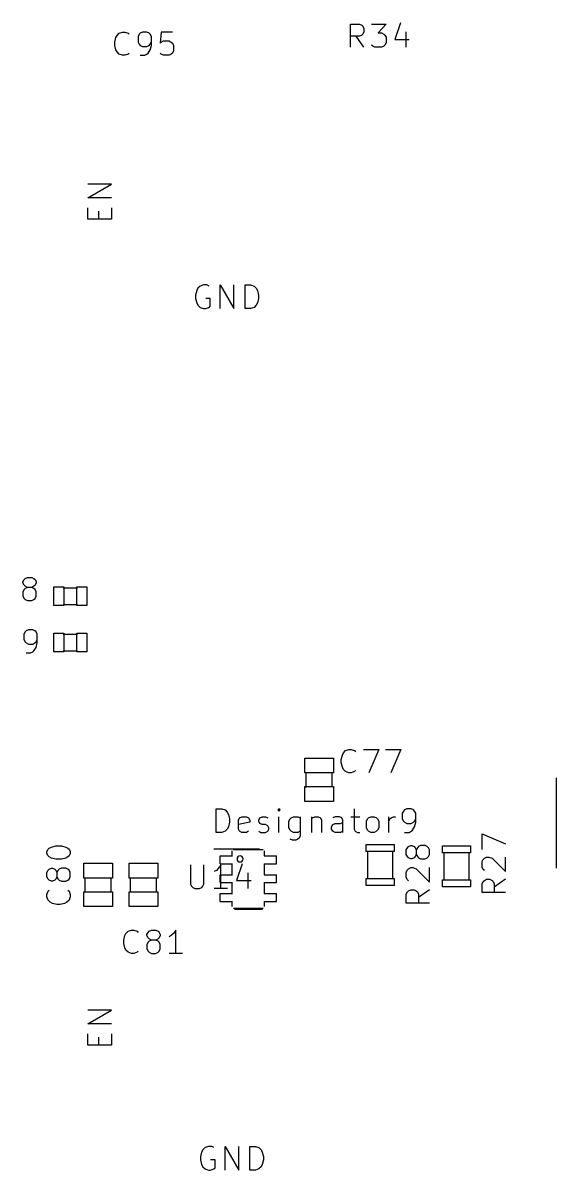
# Model space of a CAD drawing. Header units: millimetres. Extents: x 0 to 280, y -704 to 300.
# Drawn here: x 103 to 130, y 165.1 to 223.2 of the extents above; entities that cross this region are included whole.
import ezdxf

# ---------------------------------------------------------------- set-up
doc = ezdxf.new("R2010")
doc.units = ezdxf.units.MM
doc.layers.add('F.Fab', color=9, linetype='CONTINUOUS', true_color=0xafafaf)
doc.layers.add('F.Silkscreen', color=41, linetype='CONTINUOUS', true_color=0xf2eda1)

msp = doc.modelspace()

# ---------------------------------------------------------------- linework, layer by layer
at = {"layer": 'F.Fab', "linetype": 'CONTINUOUS'}
for p, q in [((106.301544, 214.313388), (107.497544, 214.996817)), ((107.497544, 214.996817), (106.301544, 214.996817)), ((107.497544, 214.313388), (106.301544, 214.313388)), ((106.301544, 213.231293), (106.301544, 213.800817)), ((106.871068, 213.231293), (106.871068, 213.62996)), ((107.497544, 213.800817), (107.497544, 213.231293)), ((107.497544, 213.231293), (106.301544, 213.231293)), ((111.992246, 209.841503), (111.878341, 209.727598)), ((112.163103, 209.898455), (111.992246, 209.841503)), ((112.33396, 209.898455), (112.163103, 209.898455)), ((112.447865, 209.841503), (112.33396, 209.898455)), ((113.017388, 208.702455), (113.017388, 209.898455)), ((113.017388, 209.898455), (113.700817, 208.702455)), ((113.700817, 208.702455), (113.700817, 209.898455)), ((114.27034, 208.702455), (114.27034, 209.898455)), ((114.27034, 209.898455), (114.555102, 209.898455)), ((114.555102, 209.898455), (114.725959, 209.841503)), ((114.725959, 209.841503), (114.839864, 209.727598)), ((111.821388, 209.613693), (111.764436, 209.385884)), ((111.764436, 209.385884), (111.764436, 209.215027)), ((111.878341, 209.727598), (111.821388, 209.613693)), ((114.839864, 209.727598), (114.896817, 209.613693)), ((114.896817, 209.613693), (114.953769, 209.385884)), ((114.953769, 209.385884), (114.953769, 209.215027)), ((111.764436, 209.215027), (111.821388, 208.987217)), ((111.821388, 208.987217), (111.878341, 208.873312)), ((111.878341, 208.873312), (111.992246, 208.759408)), ((111.992246, 208.759408), (112.163103, 208.702455)), ((112.163103, 208.702455), (112.277007, 208.702455)), ((112.504817, 209.215027), (112.277007, 209.215027)), ((112.277007, 208.702455), (112.447865, 208.759408)), ((112.447865, 208.759408), (112.504817, 208.81636)), ((112.504817, 208.81636), (112.504817, 209.215027)), ((114.555102, 208.702455), (114.27034, 208.702455)), ((114.725959, 208.759408), (114.555102, 208.702455)), ((114.839864, 208.873312), (114.725959, 208.759408)), ((114.896817, 208.987217), (114.839864, 208.873312)), ((114.953769, 209.215027), (114.896817, 208.987217)), ((104.5818, 193.6501), (104.5818, 194.6001)), ((104.5818, 194.6001), (105.0819, 194.6001)), ((105.064, 194.552), (105.776, 194.552)), ((105.0819, 194.6001), (105.0819, 193.6501)), ((105.7502, 193.6501), (105.7502, 194.6001)), ((105.7502, 194.6001), (106.2503, 194.6001)), ((106.2503, 194.6001), (106.2503, 193.6501)), ((105.0819, 193.6501), (104.5818, 193.6501)), ((105.064, 193.701), (105.776, 193.701)), ((106.2503, 193.6501), (105.7502, 193.6501)), ((104.5818, 191.3001), (104.5818, 192.2501)), ((104.5818, 192.2501), (105.0819, 192.2501)), ((105.064, 192.202), (105.776, 192.202)), ((105.0819, 192.2501), (105.0819, 191.3001)), ((105.7502, 191.3001), (105.7502, 192.2501)), ((105.7502, 192.2501), (106.2503, 192.2501)), ((106.2503, 192.2501), (106.2503, 191.3001)), ((105.0819, 191.3001), (104.5818, 191.3001)), ((105.064, 191.351), (105.776, 191.351)), ((106.2503, 191.3001), (105.7502, 191.3001)), ((117.3038, 185.1756), (117.3038, 185.9257)), ((117.3038, 185.9257), (118.7539, 185.9257)), ((118.7539, 185.9257), (118.7539, 185.1756)), ((118.7539, 185.1756), (117.3038, 185.1756)), ((117.37, 184.439), (117.37, 185.201)), ((118.69, 184.464), (118.69, 185.201)), ((117.3038, 183.7278), (117.3038, 184.4779)), ((117.3038, 184.4779), (118.7539, 184.4779)), ((118.7539, 184.4779), (118.7539, 183.7278)), ((118.7539, 183.7278), (117.3038, 183.7278)), ((120.4088, 181.1958), (120.4088, 181.5514)), ((120.4088, 181.5514), (121.8312, 181.5514)), ((121.8312, 181.5514), (121.8312, 181.1958)), ((124.2688, 181.1258), (124.2688, 181.4814)), ((124.2688, 181.4814), (125.6912, 181.4814)), ((125.6912, 181.4814), (125.6912, 181.1258)), ((113.0022, 180.9684), (113.6118, 180.9684)), ((113.0022, 180.562), (113.0022, 180.9684)), ((113.6118, 180.9684), (113.6118, 181.2224)), ((113.6118, 180.9684), (113.6372, 180.9684)), ((113.688, 181.2986), (115.1866, 181.2986)), ((115.2374, 180.9684), (115.2628, 180.9684)), ((115.2628, 180.9684), (115.2628, 181.2224)), ((115.2628, 180.9684), (115.8724, 180.9684)), ((115.8724, 180.562), (115.8724, 180.9684)), ((121.8312, 181.1958), (120.4088, 181.1958)), ((120.485, 179.7988), (120.485, 181.2212)), ((121.755, 179.7988), (121.755, 181.2212)), ((125.6912, 181.1258), (124.2688, 181.1258)), ((124.345, 181.1512), (124.345, 179.7288)), ((125.615, 181.1512), (125.615, 179.7288)), ((106.1038, 179.8456), (106.1038, 180.5957)), ((106.1038, 180.5957), (107.5539, 180.5957)), ((107.5539, 180.5957), (107.5539, 179.8456)), ((108.4038, 179.8456), (108.4038, 180.5957)), ((108.4038, 180.5957), (109.8539, 180.5957)), ((109.8539, 180.5957), (109.8539, 179.8456)), ((111.505849, 180.513754), (111.505849, 179.543644)), ((112.190633, 179.543644), (112.190633, 180.513754)), ((112.818352, 180.228428), (112.704221, 180.171362)), ((112.932482, 180.342558), (112.818352, 180.228428)), ((113.046613, 180.513754), (112.932482, 180.342558)), ((113.0022, 180.562), (113.6118, 180.562)), ((113.046613, 179.315382), (113.046613, 180.513754)), ((113.6118, 180.562), (113.6372, 180.562)), ((113.6118, 180.0032), (113.6118, 180.562)), ((114.130855, 180.57082), (113.845528, 179.71484)), ((115.2374, 180.562), (115.2628, 180.562)), ((115.2628, 180.562), (115.8724, 180.562)), ((115.2628, 180.0032), (115.2628, 180.562)), ((107.5539, 179.8456), (106.1038, 179.8456)), ((106.17, 179.109), (106.17, 179.871)), ((107.49, 179.134), (107.49, 179.871)), ((109.8539, 179.8456), (108.4038, 179.8456)), ((108.47, 179.109), (108.47, 179.871)), ((109.79, 179.134), (109.79, 179.871)), ((113.0022, 180.0032), (113.6118, 180.0032)), ((113.0022, 179.6222), (113.0022, 180.0032)), ((113.0022, 179.6222), (113.6118, 179.6222)), ((113.6118, 180.0032), (113.6372, 180.0032)), ((113.6118, 179.6222), (113.6372, 179.6222)), ((113.6118, 179.0634), (113.6118, 179.6222)), ((113.845528, 179.71484), (114.587377, 179.71484)), ((114.416181, 180.114297), (114.416181, 179.315382)), ((115.2374, 180.0032), (115.2628, 180.0032)), ((115.2374, 179.6222), (115.2628, 179.6222)), ((115.2628, 180.0032), (115.8724, 180.0032)), ((115.2628, 179.6222), (115.8724, 179.6222)), ((115.2628, 179.0634), (115.2628, 179.6222)), ((115.8724, 179.6222), (115.8724, 180.0032)), ((120.4088, 179.4686), (120.4088, 179.8242)), ((120.4088, 179.8242), (121.8312, 179.8242)), ((121.8312, 179.8242), (121.8312, 179.4686)), ((124.2688, 179.3986), (124.2688, 179.7542)), ((124.2688, 179.7542), (125.6912, 179.7542)), ((125.6912, 179.7542), (125.6912, 179.3986)), ((106.1038, 178.3978), (106.1038, 179.1479)), ((106.1038, 179.1479), (107.5539, 179.1479)), ((107.5539, 179.1479), (107.5539, 178.3978)), ((108.4038, 178.3978), (108.4038, 179.1479)), ((108.4038, 179.1479), (109.8539, 179.1479)), ((109.8539, 179.1479), (109.8539, 178.3978)), ((111.505849, 179.543644), (111.562915, 179.429513)), ((111.562915, 179.429513), (111.61998, 179.372448)), ((111.61998, 179.372448), (111.734111, 179.315382)), ((111.734111, 179.315382), (111.962372, 179.315382)), ((111.962372, 179.315382), (112.076503, 179.372448)), ((112.076503, 179.372448), (112.133568, 179.429513)), ((112.133568, 179.429513), (112.190633, 179.543644)), ((113.389005, 179.315382), (112.704221, 179.315382)), ((113.0022, 179.0634), (113.6118, 179.0634)), ((113.0022, 178.657), (113.0022, 179.0634)), ((113.6118, 179.0634), (113.6372, 179.0634)), ((115.2374, 179.0634), (115.2628, 179.0634)), ((115.2628, 179.0634), (115.8724, 179.0634)), ((115.8724, 178.657), (115.8724, 179.0634)), ((121.8312, 179.4686), (120.4088, 179.4686)), ((125.6912, 179.3986), (124.2688, 179.3986)), ((113.0022, 178.657), (113.6118, 178.657)), ((113.6118, 178.657), (113.6372, 178.657)), ((113.6118, 178.403), (113.6118, 178.657)), ((115.2374, 178.657), (115.2628, 178.657)), ((115.2628, 178.657), (115.8724, 178.657)), ((115.2628, 178.403), (115.2628, 178.657)), ((107.5539, 178.3978), (106.1038, 178.3978)), ((109.8539, 178.3978), (108.4038, 178.3978)), ((113.688, 178.3268), (115.1866, 178.3268)), ((106.301544, 172.463388), (107.497544, 173.146817)), ((107.497544, 173.146817), (106.301544, 173.146817)), ((107.497544, 172.463388), (106.301544, 172.463388)), ((106.301544, 171.381293), (106.301544, 171.950817)), ((106.871068, 171.381293), (106.871068, 171.77996)), ((107.497544, 171.950817), (107.497544, 171.381293)), ((107.497544, 171.381293), (106.301544, 171.381293)), ((112.413103, 166.248455), (112.242246, 166.191503)), ((112.58396, 166.248455), (112.413103, 166.248455)), ((112.697865, 166.191503), (112.58396, 166.248455)), ((113.267388, 165.052455), (113.267388, 166.248455)), ((113.267388, 166.248455), (113.950817, 165.052455)), ((113.950817, 165.052455), (113.950817, 166.248455)), ((114.52034, 165.052455), (114.52034, 166.248455)), ((114.52034, 166.248455), (114.805102, 166.248455)), ((114.805102, 166.248455), (114.975959, 166.191503)), ((112.071388, 165.963693), (112.014436, 165.735884)), ((112.014436, 165.735884), (112.014436, 165.565027)), ((112.128341, 166.077598), (112.071388, 165.963693)), ((112.242246, 166.191503), (112.128341, 166.077598)), ((114.975959, 166.191503), (115.089864, 166.077598)), ((115.089864, 166.077598), (115.146817, 165.963693)), ((115.146817, 165.963693), (115.203769, 165.735884)), ((115.203769, 165.735884), (115.203769, 165.565027)), ((112.014436, 165.565027), (112.071388, 165.337217)), ((112.071388, 165.337217), (112.128341, 165.223312)), ((112.128341, 165.223312), (112.242246, 165.109408)), ((112.242246, 165.109408), (112.413103, 165.052455)), ((112.754817, 165.565027), (112.527007, 165.565027)), ((112.527007, 165.052455), (112.697865, 165.109408)), ((112.697865, 165.109408), (112.754817, 165.16636)), ((112.754817, 165.16636), (112.754817, 165.565027)), ((114.975959, 165.109408), (114.805102, 165.052455)), ((115.089864, 165.223312), (114.975959, 165.109408)), ((115.146817, 165.337217), (115.089864, 165.223312)), ((115.203769, 165.565027), (115.146817, 165.337217)), ((112.413103, 165.052455), (112.527007, 165.052455)), ((114.805102, 165.052455), (114.52034, 165.052455))]:
    msp.add_line(p, q, dxfattribs=at)
at = {"layer": 'F.Fab'}
for start, end in [(0, 180), (-180, 0)]:
    msp.add_arc((114.0182, 180.816), 0.1524, start, end, dxfattribs=at)
at = {"layer": 'F.Silkscreen', "linetype": 'CONTINUOUS'}
for p, q in [((107.787122, 222.54076), (107.899173, 222.65281)), ((107.899173, 222.65281), (108.067248, 222.708835)), ((108.067248, 222.708835), (108.179298, 222.708835)), ((108.179298, 222.708835), (108.347374, 222.65281)), ((108.347374, 222.65281), (108.403399, 222.596785)), ((108.907625, 222.596785), (108.8516, 222.484735)), ((108.96365, 222.65281), (108.907625, 222.596785)), ((109.075701, 222.708835), (108.96365, 222.65281)), ((109.299801, 222.708835), (109.075701, 222.708835)), ((109.411852, 222.65281), (109.299801, 222.708835)), ((109.467877, 222.596785), (109.411852, 222.65281)), ((109.523902, 222.484735), (109.467877, 222.596785)), ((110.028128, 222.708835), (109.972103, 222.148584)), ((110.58838, 222.708835), (110.028128, 222.708835)), ((119.621619, 221.938844), (119.621619, 223.115372)), ((119.621619, 223.115372), (120.06982, 223.115372)), ((120.06982, 223.115372), (120.181871, 223.059347)), ((120.181871, 223.059347), (120.237896, 223.003322)), ((120.237896, 222.611146), (120.181871, 222.555121)), ((120.237896, 223.003322), (120.293921, 222.891272)), ((120.293921, 222.723196), (120.237896, 222.611146)), ((120.293921, 222.891272), (120.293921, 222.723196)), ((120.686097, 223.115372), (121.414424, 223.115372)), ((121.414424, 223.115372), (121.022248, 222.667171)), ((121.022248, 222.667171), (121.190323, 222.667171)), ((121.190323, 222.667171), (121.302374, 222.611146)), ((121.302374, 222.611146), (121.358399, 222.555121)), ((122.142751, 223.171398), (121.862625, 222.33102)), ((122.422877, 222.723196), (122.422877, 221.938844)), ((107.675072, 222.204609), (107.731097, 222.42871)), ((107.675072, 222.036534), (107.675072, 222.204609)), ((107.731097, 221.812433), (107.675072, 222.036534)), ((107.731097, 222.42871), (107.787122, 222.54076)), ((108.8516, 222.484735), (108.8516, 222.204609)), ((108.8516, 222.204609), (108.907625, 222.092559)), ((108.907625, 222.092559), (108.96365, 222.036534)), ((108.96365, 222.036534), (109.075701, 221.980509)), ((109.299801, 221.980509), (109.411852, 222.036534)), ((109.411852, 222.036534), (109.467877, 222.092559)), ((109.467877, 222.092559), (109.523902, 222.204609)), ((109.467877, 221.812433), (109.523902, 222.036534)), ((109.523902, 222.036534), (109.523902, 222.484735)), ((109.972103, 222.148584), (110.028128, 222.204609)), ((110.028128, 222.204609), (110.140179, 222.260634)), ((110.140179, 222.260634), (110.420304, 222.260634)), ((110.420304, 222.260634), (110.532355, 222.204609)), ((110.532355, 222.204609), (110.58838, 222.148584)), ((110.58838, 222.148584), (110.644405, 222.036534)), ((110.644405, 222.036534), (110.644405, 221.756408)), ((120.06982, 222.499096), (119.621619, 222.499096)), ((120.293921, 221.938844), (119.901745, 222.499096)), ((120.181871, 222.555121), (120.06982, 222.499096)), ((120.742122, 221.99487), (120.686097, 222.050895)), ((121.358399, 222.050895), (121.302374, 221.99487)), ((121.358399, 222.555121), (121.414424, 222.443071)), ((121.414424, 222.162945), (121.358399, 222.050895)), ((121.414424, 222.443071), (121.414424, 222.162945)), ((121.862625, 222.33102), (122.590952, 222.33102)), ((107.787122, 221.700383), (107.731097, 221.812433)), ((107.899173, 221.588333), (107.787122, 221.700383)), ((108.067248, 221.532307), (107.899173, 221.588333)), ((108.179298, 221.532307), (108.067248, 221.532307)), ((108.347374, 221.588333), (108.179298, 221.532307)), ((108.403399, 221.644358), (108.347374, 221.588333)), ((108.96365, 221.532307), (109.187751, 221.532307)), ((109.075701, 221.980509), (109.299801, 221.980509)), ((109.187751, 221.532307), (109.299801, 221.588333)), ((109.299801, 221.588333), (109.355826, 221.644358)), ((109.355826, 221.644358), (109.467877, 221.812433)), ((110.028128, 221.588333), (109.972103, 221.644358)), ((110.140179, 221.532307), (110.028128, 221.588333)), ((110.420304, 221.532307), (110.140179, 221.532307)), ((110.532355, 221.588333), (110.420304, 221.532307)), ((110.58838, 221.644358), (110.532355, 221.588333)), ((110.644405, 221.756408), (110.58838, 221.644358)), ((120.854172, 221.938844), (120.742122, 221.99487)), ((121.190323, 221.938844), (120.854172, 221.938844)), ((121.302374, 221.99487), (121.190323, 221.938844)), ((103.017625, 194.856272), (103.07365, 194.968322)), ((103.017625, 194.800247), (103.017625, 194.856272)), ((103.07365, 194.688196), (103.017625, 194.800247)), ((103.07365, 194.968322), (103.129675, 195.024347)), ((103.129675, 195.024347), (103.241726, 195.080372)), ((103.241726, 195.080372), (103.465826, 195.080372)), ((103.465826, 195.080372), (103.577877, 195.024347)), ((103.577877, 195.024347), (103.633902, 194.968322)), ((103.633902, 194.968322), (103.689927, 194.856272)), ((103.689927, 194.800247), (103.633902, 194.688196)), ((103.689927, 194.856272), (103.689927, 194.800247)), ((103.07365, 194.464096), (103.017625, 194.352046)), ((103.017625, 194.352046), (103.017625, 194.127945)), ((103.017625, 194.127945), (103.07365, 194.015895)), ((103.129675, 194.632171), (103.07365, 194.688196)), ((103.129675, 194.520121), (103.07365, 194.464096)), ((103.241726, 194.576146), (103.129675, 194.632171)), ((103.241726, 194.576146), (103.129675, 194.520121)), ((103.465826, 194.576146), (103.241726, 194.576146)), ((103.577877, 194.632171), (103.465826, 194.576146)), ((103.577877, 194.520121), (103.465826, 194.576146)), ((103.633902, 194.688196), (103.577877, 194.632171)), ((103.633902, 194.464096), (103.577877, 194.520121)), ((103.689927, 194.352046), (103.633902, 194.464096)), ((103.633902, 194.015895), (103.689927, 194.127945)), ((103.689927, 194.127945), (103.689927, 194.352046)), ((103.07365, 194.015895), (103.129675, 193.95987)), ((103.129675, 193.95987), (103.241726, 193.903844)), ((103.241726, 193.903844), (103.465826, 193.903844)), ((103.465826, 193.903844), (103.577877, 193.95987)), ((103.577877, 193.95987), (103.633902, 194.015895)), ((103.179675, 192.374347), (103.12365, 192.318322)), ((103.291726, 192.430372), (103.179675, 192.374347)), ((103.515826, 192.430372), (103.291726, 192.430372)), ((103.627877, 192.374347), (103.515826, 192.430372)), ((103.683902, 192.318322), (103.627877, 192.374347)), ((103.12365, 192.318322), (103.067625, 192.206272)), ((103.067625, 192.206272), (103.067625, 191.926146)), ((103.067625, 191.926146), (103.12365, 191.814096)), ((103.12365, 191.814096), (103.179675, 191.758071)), ((103.627877, 191.758071), (103.683902, 191.814096)), ((103.739927, 192.206272), (103.683902, 192.318322)), ((103.683902, 191.814096), (103.739927, 191.926146)), ((103.739927, 191.758071), (103.739927, 192.206272)), ((103.179675, 191.758071), (103.291726, 191.702046)), ((103.179675, 191.253844), (103.403776, 191.253844)), ((103.291726, 191.702046), (103.515826, 191.702046)), ((103.403776, 191.253844), (103.515826, 191.30987)), ((103.515826, 191.702046), (103.627877, 191.758071)), ((103.515826, 191.30987), (103.571851, 191.365895)), ((103.571851, 191.365895), (103.683902, 191.53397)), ((103.683902, 191.53397), (103.739927, 191.758071)), ((119.145072, 185.854609), (119.201097, 186.07871)), ((119.201097, 186.07871), (119.257122, 186.19076)), ((119.257122, 186.19076), (119.369173, 186.30281)), ((119.369173, 186.30281), (119.537248, 186.358835)), ((119.537248, 186.358835), (119.649298, 186.358835)), ((119.649298, 186.358835), (119.817374, 186.30281)), ((119.817374, 186.30281), (119.873399, 186.246785)), ((120.265575, 186.358835), (121.049927, 186.358835)), ((121.049927, 186.358835), (120.545701, 185.182307)), ((121.386078, 186.358835), (122.17043, 186.358835)), ((122.17043, 186.358835), (121.666204, 185.182307)), ((119.145072, 185.686534), (119.145072, 185.854609)), ((119.201097, 185.462433), (119.145072, 185.686534)), ((119.257122, 185.350383), (119.201097, 185.462433)), ((119.369173, 185.238333), (119.257122, 185.350383)), ((119.537248, 185.182307), (119.369173, 185.238333)), ((119.649298, 185.182307), (119.537248, 185.182307)), ((119.817374, 185.238333), (119.649298, 185.182307)), ((119.873399, 185.294358), (119.817374, 185.238333)), ((130.0296, 184.926), (130.0296, 180.354)), ((112.803169, 182.159861), (112.803169, 183.353661)), ((112.803169, 183.353661), (113.087407, 183.353661)), ((113.087407, 183.353661), (113.25795, 183.296813)), ((113.25795, 183.296813), (113.371645, 183.183118)), ((113.371645, 183.183118), (113.428492, 183.069423)), ((115.986636, 183.353661), (115.929788, 183.296813)), ((115.929788, 183.296813), (115.986636, 183.239966)), ((116.043483, 183.296813), (115.986636, 183.353661)), ((115.986636, 183.353661), (115.986636, 183.239966)), ((115.986636, 183.239966), (116.043483, 183.296813)), ((119.795427, 183.353661), (119.795427, 182.330404)), ((122.296722, 183.239966), (122.239874, 183.12627)), ((122.239874, 183.12627), (122.239874, 182.842032)), ((122.353569, 183.296813), (122.296722, 183.239966)), ((122.467264, 183.353661), (122.353569, 183.296813)), ((122.694655, 183.353661), (122.467264, 183.353661)), ((122.80835, 183.296813), (122.694655, 183.353661)), ((122.865198, 183.239966), (122.80835, 183.296813)), ((122.922045, 183.12627), (122.865198, 183.239966)), ((122.922045, 182.671489), (122.922045, 183.12627)), ((113.428492, 183.069423), (113.48534, 182.842032)), ((113.48534, 182.671489), (113.428492, 182.444099)), ((113.48534, 182.842032), (113.48534, 182.671489)), ((113.940121, 182.785185), (113.996969, 182.89888)), ((113.940121, 182.330404), (113.940121, 182.785185)), ((114.508597, 182.671489), (113.940121, 182.557794)), ((113.996969, 182.89888), (114.110664, 182.955728)), ((114.110664, 182.955728), (114.338054, 182.955728)), ((114.338054, 182.955728), (114.45175, 182.89888)), ((114.45175, 182.89888), (114.508597, 182.785185)), ((114.508597, 182.785185), (114.508597, 182.671489)), ((114.963378, 182.785185), (115.020226, 182.89888)), ((114.963378, 182.728337), (114.963378, 182.785185)), ((115.020226, 182.614642), (114.963378, 182.728337)), ((115.020226, 182.89888), (115.133921, 182.955728)), ((115.133921, 182.557794), (115.020226, 182.614642)), ((115.133921, 182.955728), (115.304464, 182.955728)), ((115.304464, 182.557794), (115.133921, 182.557794)), ((115.304464, 182.955728), (115.418159, 182.89888)), ((115.418159, 182.500947), (115.304464, 182.557794)), ((115.475007, 182.387251), (115.418159, 182.500947)), ((115.986636, 182.159861), (115.986636, 182.955728)), ((116.498264, 182.728337), (116.555112, 182.842032)), ((116.498264, 182.387251), (116.498264, 182.728337)), ((116.555112, 182.842032), (116.611959, 182.89888)), ((116.611959, 182.89888), (116.725654, 182.955728)), ((116.725654, 182.955728), (116.953045, 182.955728)), ((116.953045, 182.955728), (117.06674, 182.89888)), ((117.06674, 182.955728), (117.06674, 181.989318)), ((117.635217, 182.955728), (117.635217, 182.159861)), ((117.635217, 182.842032), (117.692064, 182.89888)), ((117.692064, 182.89888), (117.805759, 182.955728)), ((117.805759, 182.955728), (117.976302, 182.955728)), ((117.976302, 182.955728), (118.089998, 182.89888)), ((118.089998, 182.89888), (118.146845, 182.785185)), ((118.146845, 182.785185), (118.146845, 182.159861)), ((118.658474, 182.444099), (118.715322, 182.557794)), ((118.829017, 182.955728), (118.715322, 182.89888)), ((118.715322, 182.557794), (118.829017, 182.614642)), ((119.056407, 182.955728), (118.829017, 182.955728)), ((118.829017, 182.614642), (119.113255, 182.614642)), ((119.170103, 182.89888), (119.056407, 182.955728)), ((119.113255, 182.614642), (119.22695, 182.671489)), ((119.22695, 182.785185), (119.170103, 182.89888)), ((119.22695, 182.159861), (119.22695, 182.785185)), ((119.624884, 182.955728), (120.079665, 182.955728)), ((120.42075, 182.728337), (120.477598, 182.842032)), ((120.42075, 182.387251), (120.42075, 182.728337)), ((120.477598, 182.842032), (120.534445, 182.89888)), ((120.534445, 182.89888), (120.64814, 182.955728)), ((120.64814, 182.955728), (120.818683, 182.955728)), ((120.818683, 182.955728), (120.932379, 182.89888)), ((120.932379, 182.89888), (120.989226, 182.842032)), ((120.989226, 182.842032), (121.046074, 182.728337)), ((121.046074, 182.728337), (121.046074, 182.387251)), ((121.557703, 182.159861), (121.557703, 182.955728)), ((121.557703, 182.728337), (121.61455, 182.842032)), ((121.61455, 182.842032), (121.671398, 182.89888)), ((121.671398, 182.89888), (121.785093, 182.955728)), ((121.785093, 182.955728), (121.898788, 182.955728)), ((122.239874, 182.842032), (122.296722, 182.728337)), ((122.296722, 182.728337), (122.353569, 182.671489)), ((122.353569, 182.671489), (122.467264, 182.614642)), ((122.467264, 182.614642), (122.694655, 182.614642)), ((122.694655, 182.614642), (122.80835, 182.671489)), ((122.80835, 182.671489), (122.865198, 182.728337)), ((122.865198, 182.728337), (122.922045, 182.842032)), ((122.865198, 182.444099), (122.922045, 182.671489)), ((113.087407, 182.159861), (112.803169, 182.159861)), ((113.25795, 182.216709), (113.087407, 182.159861)), ((113.371645, 182.330404), (113.25795, 182.216709)), ((113.428492, 182.444099), (113.371645, 182.330404)), ((113.996969, 182.216709), (113.940121, 182.330404)), ((114.110664, 182.159861), (113.996969, 182.216709)), ((114.338054, 182.159861), (114.110664, 182.159861)), ((114.45175, 182.216709), (114.338054, 182.159861)), ((114.963378, 182.216709), (115.077073, 182.159861)), ((115.077073, 182.159861), (115.304464, 182.159861)), ((115.304464, 182.159861), (115.418159, 182.216709)), ((115.418159, 182.216709), (115.475007, 182.330404)), ((115.475007, 182.330404), (115.475007, 182.387251)), ((116.555112, 182.273556), (116.498264, 182.387251)), ((116.611959, 182.216709), (116.555112, 182.273556)), ((116.725654, 182.159861), (116.611959, 182.216709)), ((116.953045, 182.159861), (116.725654, 182.159861)), ((117.06674, 182.216709), (116.953045, 182.159861)), ((117.06674, 181.989318), (117.009893, 181.875623)), ((118.658474, 182.330404), (118.658474, 182.444099)), ((118.715322, 182.216709), (118.658474, 182.330404)), ((118.829017, 182.159861), (118.715322, 182.216709)), ((119.113255, 182.159861), (118.829017, 182.159861)), ((119.22695, 182.216709), (119.113255, 182.159861)), ((119.795427, 182.330404), (119.852274, 182.216709)), ((119.852274, 182.216709), (119.965969, 182.159861)), ((119.965969, 182.159861), (120.079665, 182.159861)), ((120.477598, 182.273556), (120.42075, 182.387251)), ((120.534445, 182.216709), (120.477598, 182.273556)), ((120.64814, 182.159861), (120.534445, 182.216709)), ((120.818683, 182.159861), (120.64814, 182.159861)), ((120.932379, 182.216709), (120.818683, 182.159861)), ((120.989226, 182.273556), (120.932379, 182.216709)), ((121.046074, 182.387251), (120.989226, 182.273556)), ((122.353569, 182.159861), (122.58096, 182.159861)), ((122.58096, 182.159861), (122.694655, 182.216709)), ((122.694655, 182.216709), (122.751503, 182.273556)), ((122.751503, 182.273556), (122.865198, 182.444099)), ((126.284627, 181.2966), (126.284627, 182.080952)), ((126.284627, 182.080952), (127.461155, 181.576726)), ((104.290652, 181.306851), (104.346677, 181.362877)), ((104.346677, 181.362877), (104.458727, 181.418902)), ((104.458727, 181.418902), (104.682828, 181.474927)), ((104.682828, 181.474927), (104.962954, 181.474927)), ((104.962954, 181.474927), (105.187054, 181.418902)), ((105.187054, 181.418902), (105.299104, 181.362877)), ((105.299104, 181.362877), (105.35513, 181.306851)), ((116.668807, 181.761928), (116.555112, 181.818775)), ((116.83935, 181.761928), (116.668807, 181.761928)), ((116.953045, 181.818775), (116.83935, 181.761928)), ((117.009893, 181.875623), (116.953045, 181.818775)), ((122.441164, 181.270304), (122.497189, 181.382355)), ((122.497189, 181.382355), (122.553214, 181.43838)), ((122.553214, 181.43838), (122.665264, 181.494405)), ((122.665264, 181.494405), (122.721289, 181.494405)), ((122.721289, 181.494405), (122.83334, 181.43838)), ((122.83334, 181.43838), (122.889365, 181.382355)), ((122.889365, 181.382355), (122.94539, 181.270304)), ((123.001415, 181.382355), (122.94539, 181.270304)), ((123.05744, 181.43838), (123.001415, 181.382355)), ((123.169491, 181.494405), (123.05744, 181.43838)), ((123.393591, 181.494405), (123.169491, 181.494405)), ((123.505641, 181.43838), (123.393591, 181.494405)), ((123.561667, 181.382355), (123.505641, 181.43838)), ((123.617692, 181.270304), (123.561667, 181.382355)), ((104.234627, 181.194801), (104.290652, 181.306851)), ((104.234627, 181.082751), (104.234627, 181.194801)), ((104.290652, 180.970701), (104.234627, 181.082751)), ((104.346677, 180.914675), (104.290652, 180.970701)), ((104.458727, 180.85865), (104.346677, 180.914675)), ((104.682828, 180.802625), (104.458727, 180.85865)), ((104.962954, 180.802625), (104.682828, 180.802625)), ((105.187054, 180.85865), (104.962954, 180.802625)), ((105.299104, 180.914675), (105.187054, 180.85865)), ((105.35513, 180.970701), (105.299104, 180.914675)), ((105.35513, 181.306851), (105.411155, 181.194801)), ((105.411155, 181.082751), (105.35513, 180.970701)), ((105.411155, 181.194801), (105.411155, 181.082751)), ((112.6974, 181.324), (115.0088, 181.324)), ((122.441164, 181.046204), (122.441164, 181.270304)), ((122.497189, 180.934153), (122.441164, 181.046204)), ((122.553214, 180.878128), (122.497189, 180.934153)), ((122.665264, 180.822103), (122.553214, 180.878128)), ((122.721289, 180.822103), (122.665264, 180.822103)), ((122.83334, 180.878128), (122.721289, 180.822103)), ((122.889365, 180.934153), (122.83334, 180.878128)), ((122.94539, 181.046204), (122.889365, 180.934153)), ((122.94539, 181.270304), (122.94539, 181.046204)), ((122.94539, 181.046204), (123.001415, 180.934153)), ((123.001415, 180.934153), (123.05744, 180.878128)), ((123.05744, 180.878128), (123.169491, 180.822103)), ((123.169491, 180.822103), (123.393591, 180.822103)), ((123.393591, 180.822103), (123.505641, 180.878128)), ((123.505641, 180.878128), (123.561667, 180.934153)), ((123.561667, 180.934153), (123.617692, 181.046204)), ((123.617692, 181.046204), (123.617692, 181.270304)), ((126.284627, 180.680323), (126.340652, 180.792374)), ((126.340652, 180.792374), (126.396677, 180.848399)), ((126.396677, 180.848399), (126.508727, 180.904424)), ((126.508727, 180.904424), (126.620778, 180.904424)), ((126.620778, 180.904424), (126.788853, 180.848399)), ((126.788853, 180.848399), (127.461155, 180.176097)), ((127.461155, 180.176097), (127.461155, 180.904424)), ((104.234627, 180.130323), (104.290652, 180.242374)), ((104.290652, 180.242374), (104.346677, 180.298399)), ((104.346677, 180.298399), (104.458727, 180.354424)), ((104.458727, 180.354424), (104.514752, 180.354424)), ((104.514752, 180.354424), (104.626803, 180.298399)), ((104.626803, 180.298399), (104.682828, 180.242374)), ((104.682828, 180.242374), (104.738853, 180.130323)), ((104.794878, 180.242374), (104.738853, 180.130323)), ((104.850903, 180.298399), (104.794878, 180.242374)), ((104.962954, 180.354424), (104.850903, 180.298399)), ((105.187054, 180.354424), (104.962954, 180.354424)), ((105.299104, 180.298399), (105.187054, 180.354424)), ((105.35513, 180.242374), (105.299104, 180.298399)), ((105.411155, 180.130323), (105.35513, 180.242374)), ((122.441164, 180.149801), (122.497189, 180.261852)), ((122.497189, 180.261852), (122.553214, 180.317877)), ((122.553214, 180.317877), (122.665264, 180.373902)), ((122.665264, 180.373902), (122.777315, 180.373902)), ((122.777315, 180.373902), (122.94539, 180.317877)), ((122.94539, 180.317877), (123.617692, 179.645575)), ((123.617692, 179.645575), (123.617692, 180.373902)), ((126.284627, 180.400198), (126.284627, 180.680323)), ((126.340652, 180.288147), (126.284627, 180.400198)), ((126.396677, 180.232122), (126.340652, 180.288147)), ((104.234627, 179.906223), (104.234627, 180.130323)), ((104.290652, 179.794172), (104.234627, 179.906223)), ((104.346677, 179.738147), (104.290652, 179.794172)), ((104.458727, 179.682122), (104.346677, 179.738147)), ((104.514752, 179.682122), (104.458727, 179.682122)), ((104.626803, 179.738147), (104.514752, 179.682122)), ((104.682828, 179.794172), (104.626803, 179.738147)), ((104.738853, 179.906223), (104.682828, 179.794172)), ((104.738853, 180.130323), (104.738853, 179.906223)), ((104.738853, 179.906223), (104.794878, 179.794172)), ((104.794878, 179.794172), (104.850903, 179.738147)), ((104.850903, 179.738147), (104.962954, 179.682122)), ((104.962954, 179.682122), (105.187054, 179.682122)), ((105.187054, 179.682122), (105.299104, 179.738147)), ((105.299104, 179.738147), (105.35513, 179.794172)), ((105.35513, 179.794172), (105.411155, 179.906223)), ((105.411155, 179.906223), (105.411155, 180.130323)), ((122.441164, 179.869676), (122.441164, 180.149801)), ((122.497189, 179.757625), (122.441164, 179.869676)), ((122.553214, 179.7016), (122.497189, 179.757625)), ((126.284627, 179.55982), (126.340652, 179.671871)), ((126.340652, 179.671871), (126.396677, 179.727896)), ((126.396677, 179.727896), (126.508727, 179.783921)), ((126.508727, 179.783921), (126.676803, 179.783921)), ((126.676803, 179.783921), (126.788853, 179.727896)), ((126.788853, 179.727896), (126.844878, 179.671871)), ((126.844878, 179.671871), (126.900903, 179.55982)), ((127.461155, 179.783921), (126.900903, 179.391745)), ((104.234627, 179.00982), (104.290652, 179.177896)), ((104.234627, 178.89777), (104.234627, 179.00982)), ((104.290652, 179.177896), (104.346677, 179.233921)), ((105.299104, 179.233921), (105.35513, 179.177896)), ((105.35513, 179.177896), (105.411155, 179.00982)), ((105.411155, 179.00982), (105.411155, 178.89777)), ((122.441164, 179.029298), (122.497189, 179.141349)), ((122.441164, 178.581097), (122.441164, 179.029298)), ((122.497189, 179.141349), (122.553214, 179.197374)), ((122.553214, 179.197374), (122.665264, 179.253399)), ((122.665264, 179.253399), (122.83334, 179.253399)), ((122.83334, 179.253399), (122.94539, 179.197374)), ((122.94539, 179.197374), (123.001415, 179.141349)), ((123.001415, 179.141349), (123.05744, 179.029298)), ((123.617692, 179.253399), (123.05744, 178.861223)), ((123.05744, 179.029298), (123.05744, 178.581097)), ((126.284627, 179.111619), (126.284627, 179.55982)), ((127.461155, 179.111619), (126.284627, 179.111619)), ((126.900903, 179.55982), (126.900903, 179.111619)), ((104.290652, 178.729695), (104.234627, 178.89777)), ((104.402702, 178.617644), (104.290652, 178.729695)), ((104.514752, 178.561619), (104.402702, 178.617644)), ((104.738853, 178.505594), (104.514752, 178.561619)), ((104.906928, 178.505594), (104.738853, 178.505594)), ((105.131029, 178.561619), (104.906928, 178.505594)), ((105.243079, 178.617644), (105.131029, 178.561619)), ((105.35513, 178.729695), (105.243079, 178.617644)), ((105.411155, 178.89777), (105.35513, 178.729695)), ((123.617692, 178.581097), (122.441164, 178.581097)), ((113.7388, 178.276), (115.1612, 178.276)), ((108.125072, 176.704609), (108.181097, 176.92871)), ((108.125072, 176.536534), (108.125072, 176.704609)), ((108.181097, 176.92871), (108.237122, 177.04076)), ((108.237122, 177.04076), (108.349173, 177.15281)), ((108.349173, 177.15281), (108.517248, 177.208835)), ((108.517248, 177.208835), (108.629298, 177.208835)), ((108.629298, 177.208835), (108.797374, 177.15281)), ((108.797374, 177.15281), (108.853399, 177.096785)), ((109.3016, 176.984735), (109.357625, 177.096785)), ((109.3016, 176.92871), (109.3016, 176.984735)), ((109.357625, 176.816659), (109.3016, 176.92871)), ((109.357625, 177.096785), (109.41365, 177.15281)), ((109.41365, 176.760634), (109.357625, 176.816659)), ((109.41365, 177.15281), (109.525701, 177.208835)), ((109.525701, 176.704609), (109.41365, 176.760634)), ((109.525701, 176.704609), (109.41365, 176.648584)), ((109.525701, 177.208835), (109.749801, 177.208835)), ((109.749801, 176.704609), (109.525701, 176.704609)), ((109.749801, 177.208835), (109.861852, 177.15281)), ((109.861852, 176.760634), (109.749801, 176.704609)), ((109.861852, 176.648584), (109.749801, 176.704609)), ((109.861852, 177.15281), (109.917877, 177.096785)), ((109.917877, 176.816659), (109.861852, 176.760634)), ((109.917877, 177.096785), (109.973902, 176.984735)), ((109.973902, 176.92871), (109.917877, 176.816659)), ((109.973902, 176.984735), (109.973902, 176.92871)), ((110.534153, 176.92871), (110.422103, 176.872685)), ((110.646204, 177.04076), (110.534153, 176.92871)), ((110.758254, 177.208835), (110.646204, 177.04076)), ((110.758254, 176.032307), (110.758254, 177.208835)), ((108.181097, 176.312433), (108.125072, 176.536534)), ((108.237122, 176.200383), (108.181097, 176.312433)), ((108.349173, 176.088333), (108.237122, 176.200383)), ((108.853399, 176.144358), (108.797374, 176.088333)), ((109.357625, 176.592559), (109.3016, 176.480509)), ((109.3016, 176.480509), (109.3016, 176.256408)), ((109.3016, 176.256408), (109.357625, 176.144358)), ((109.41365, 176.648584), (109.357625, 176.592559)), ((109.357625, 176.144358), (109.41365, 176.088333)), ((109.917877, 176.592559), (109.861852, 176.648584)), ((109.861852, 176.088333), (109.917877, 176.144358)), ((109.973902, 176.480509), (109.917877, 176.592559)), ((109.917877, 176.144358), (109.973902, 176.256408)), ((109.973902, 176.256408), (109.973902, 176.480509)), ((108.517248, 176.032307), (108.349173, 176.088333)), ((108.629298, 176.032307), (108.517248, 176.032307)), ((108.797374, 176.088333), (108.629298, 176.032307)), ((109.41365, 176.088333), (109.525701, 176.032307)), ((109.525701, 176.032307), (109.749801, 176.032307)), ((109.749801, 176.032307), (109.861852, 176.088333)), ((111.094405, 176.032307), (110.422103, 176.032307))]:
    msp.add_line(p, q, dxfattribs=at)

doc.saveas('drawing.dxf')
